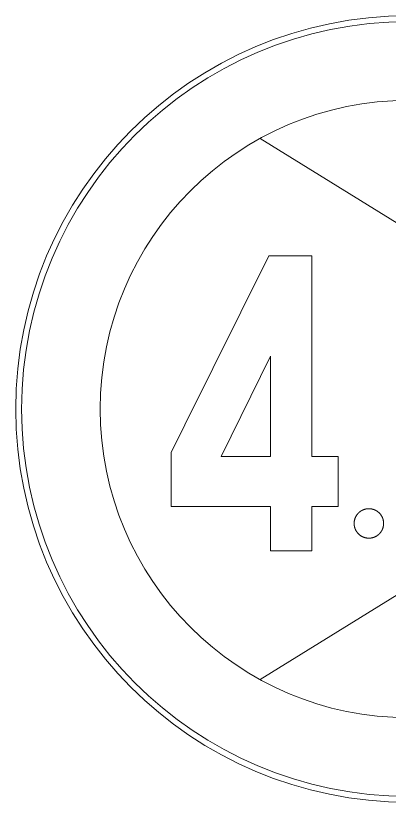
# Model space of a CAD drawing. Header units: millimetres. Extents: x 1182829 to 1183704, y -71582 to -71209.
# Drawn here: x 1182845.084 to 1182846.51, y -71526.76 to -71523.76 of the extents above; entities that cross this region are included whole.
import ezdxf

# ---------------------------------------------------------------- set-up
doc = ezdxf.new("R2010")
doc.units = ezdxf.units.MM
doc.layers.get('0').update_dxf_attribs({"lineweight": 9})

msp = doc.modelspace()

# ---------------------------------------------------------------- linework, layer by layer
for points in [[(1182846.017, -71524.2277), (1182846.5842, -71524.5774)], [(1182846.3156, -71525.6313), (1182846.3156, -71525.4413), (1182846.2143, -71525.4413), (1182846.2143, -71524.9693), (1182846.2143, -71524.6755), (1182846.05, -71524.6755), (1182845.7304, -71525.3196), (1182845.6781, -71525.4251), (1182845.6781, -71525.6313), (1182846.0568, -71525.6313), (1182846.0568, -71525.8005), (1182846.2143, -71525.8005), (1182846.2143, -71525.6313), (1182846.3156, -71525.6313)], [(1182845.869, -71525.4413), (1182846.0568, -71525.0581), (1182846.0568, -71525.4413), (1182845.869, -71525.4413)], [(1182846.4886, -71525.6961), (1182846.4886, -71525.6961), (1182846.4886, -71525.6968), (1182846.4886, -71525.6975), (1182846.4886, -71525.6982), (1182846.4885, -71525.6989), (1182846.4885, -71525.6996), (1182846.4884, -71525.7003), (1182846.4884, -71525.701), (1182846.4883, -71525.7016), (1182846.4883, -71525.7023), (1182846.4882, -71525.703), (1182846.4881, -71525.7037), (1182846.488, -71525.7044), (1182846.4879, -71525.7051), (1182846.4878, -71525.7058), (1182846.4876, -71525.7064), (1182846.4875, -71525.7071), (1182846.4874, -71525.7078), (1182846.4872, -71525.7085), (1182846.4871, -71525.7091), (1182846.4869, -71525.7098), (1182846.4867, -71525.7105), (1182846.4866, -71525.7111), (1182846.4864, -71525.7118), (1182846.4862, -71525.7124), (1182846.486, -71525.7131), (1182846.4858, -71525.7138), (1182846.4855, -71525.7144), (1182846.4853, -71525.715), (1182846.4851, -71525.7157), (1182846.4848, -71525.7163), (1182846.4846, -71525.717), (1182846.4843, -71525.7176), (1182846.4841, -71525.7182), (1182846.4838, -71525.7189), (1182846.4835, -71525.7195), (1182846.4832, -71525.7201), (1182846.4829, -71525.7207), (1182846.4826, -71525.7214), (1182846.4823, -71525.722), (1182846.482, -71525.7226), (1182846.4816, -71525.7232), (1182846.4813, -71525.7238), (1182846.481, -71525.7244), (1182846.4806, -71525.725), (1182846.4803, -71525.7256), (1182846.4799, -71525.7261), (1182846.4795, -71525.7267), (1182846.4792, -71525.7273), (1182846.4788, -71525.7279), (1182846.4784, -71525.7284), (1182846.478, -71525.729), (1182846.4776, -71525.7295), (1182846.4772, -71525.7301), (1182846.4767, -71525.7307), (1182846.4763, -71525.7312), (1182846.4759, -71525.7317), (1182846.4754, -71525.7323), (1182846.475, -71525.7328), (1182846.4745, -71525.7333), (1182846.4741, -71525.7338), (1182846.4736, -71525.7344), (1182846.4731, -71525.7349), (1182846.4726, -71525.7354), (1182846.4721, -71525.7359), (1182846.4721, -71525.7359), (1182846.4716, -71525.7363), (1182846.4711, -71525.7368), (1182846.4706, -71525.7373), (1182846.4701, -71525.7378), (1182846.4696, -71525.7382), (1182846.4691, -71525.7387), (1182846.4685, -71525.7392), (1182846.468, -71525.7396), (1182846.4675, -71525.74), (1182846.4669, -71525.7405), (1182846.4664, -71525.7409), (1182846.4658, -71525.7413), (1182846.4653, -71525.7417), (1182846.4647, -71525.7421), (1182846.4641, -71525.7425), (1182846.4636, -71525.7429), (1182846.463, -71525.7433), (1182846.4624, -71525.7436), (1182846.4618, -71525.744), (1182846.4612, -71525.7444), (1182846.4606, -71525.7447), (1182846.46, -71525.745), (1182846.4594, -71525.7454), (1182846.4588, -71525.7457), (1182846.4582, -71525.746), (1182846.4576, -71525.7463), (1182846.457, -71525.7466), (1182846.4564, -71525.7469), (1182846.4558, -71525.7472), (1182846.4551, -71525.7475), (1182846.4545, -71525.7478), (1182846.4539, -71525.7481), (1182846.4532, -71525.7483), (1182846.4526, -71525.7486), (1182846.452, -71525.7488), (1182846.4513, -71525.749), (1182846.4507, -71525.7493), (1182846.45, -71525.7495), (1182846.4494, -71525.7497), (1182846.4487, -71525.7499), (1182846.4481, -71525.7501), (1182846.4474, -71525.7503), (1182846.4467, -71525.7505), (1182846.4461, -71525.7506), (1182846.4454, -71525.7508), (1182846.4447, -71525.751), (1182846.4441, -71525.7511), (1182846.4434, -71525.7512), (1182846.4427, -71525.7514), (1182846.442, -71525.7515), (1182846.4413, -71525.7516), (1182846.4407, -71525.7517), (1182846.44, -71525.7518), (1182846.4393, -71525.7519), (1182846.4386, -71525.752), (1182846.4379, -71525.7521), (1182846.4372, -71525.7521), (1182846.4365, -71525.7522), (1182846.4358, -71525.7522), (1182846.4351, -71525.7523), (1182846.4344, -71525.7523), (1182846.4337, -71525.7523), (1182846.4331, -71525.7523), (1182846.4324, -71525.7523), (1182846.4324, -71525.7523), (1182846.4317, -71525.7523), (1182846.431, -71525.7523), (1182846.4303, -71525.7523), (1182846.4296, -71525.7523), (1182846.4289, -71525.7522), (1182846.4282, -71525.7522), (1182846.4275, -71525.7521), (1182846.4268, -71525.7521), (1182846.4261, -71525.752), (1182846.4254, -71525.7519), (1182846.4247, -71525.7518), (1182846.424, -71525.7517), (1182846.4234, -71525.7516), (1182846.4227, -71525.7515), (1182846.422, -71525.7514), (1182846.4213, -71525.7512), (1182846.4207, -71525.7511), (1182846.42, -71525.751), (1182846.4193, -71525.7508), (1182846.4186, -71525.7506), (1182846.418, -71525.7505), (1182846.4173, -71525.7503), (1182846.4167, -71525.7501), (1182846.416, -71525.7499), (1182846.4153, -71525.7497), (1182846.4147, -71525.7495), (1182846.414, -71525.7493), (1182846.4134, -71525.749), (1182846.4127, -71525.7488), (1182846.4121, -71525.7486), (1182846.4115, -71525.7483), (1182846.4108, -71525.7481), (1182846.4102, -71525.7478), (1182846.4096, -71525.7475), (1182846.4089, -71525.7472), (1182846.4083, -71525.7469), (1182846.4077, -71525.7466), (1182846.4071, -71525.7463), (1182846.4065, -71525.746), (1182846.4059, -71525.7457), (1182846.4053, -71525.7454), (1182846.4047, -71525.745), (1182846.4041, -71525.7447), (1182846.4035, -71525.7444), (1182846.4029, -71525.744), (1182846.4023, -71525.7436), (1182846.4017, -71525.7433), (1182846.4011, -71525.7429), (1182846.4006, -71525.7425), (1182846.4, -71525.7421), (1182846.3994, -71525.7417), (1182846.3989, -71525.7413), (1182846.3983, -71525.7409), (1182846.3978, -71525.7405), (1182846.3972, -71525.74), (1182846.3967, -71525.7396), (1182846.3962, -71525.7392), (1182846.3956, -71525.7387), (1182846.3951, -71525.7382), (1182846.3946, -71525.7378), (1182846.3941, -71525.7373), (1182846.3936, -71525.7368), (1182846.3931, -71525.7363), (1182846.3926, -71525.7359), (1182846.3926, -71525.7359), (1182846.3921, -71525.7354), (1182846.3916, -71525.7349), (1182846.3911, -71525.7344), (1182846.3907, -71525.7338), (1182846.3902, -71525.7333), (1182846.3897, -71525.7328), (1182846.3893, -71525.7323), (1182846.3888, -71525.7317), (1182846.3884, -71525.7312), (1182846.388, -71525.7307), (1182846.3876, -71525.7301), (1182846.3871, -71525.7295), (1182846.3867, -71525.729), (1182846.3863, -71525.7284), (1182846.3859, -71525.7279), (1182846.3856, -71525.7273), (1182846.3852, -71525.7267), (1182846.3848, -71525.7261), (1182846.3844, -71525.7256), (1182846.3841, -71525.725), (1182846.3837, -71525.7244), (1182846.3834, -71525.7238), (1182846.3831, -71525.7232), (1182846.3827, -71525.7226), (1182846.3824, -71525.722), (1182846.3821, -71525.7214), (1182846.3818, -71525.7207), (1182846.3815, -71525.7201), (1182846.3812, -71525.7195), (1182846.3809, -71525.7189), (1182846.3807, -71525.7182), (1182846.3804, -71525.7176), (1182846.3801, -71525.717), (1182846.3799, -71525.7163), (1182846.3796, -71525.7157), (1182846.3794, -71525.715), (1182846.3792, -71525.7144), (1182846.3789, -71525.7138), (1182846.3787, -71525.7131), (1182846.3785, -71525.7124), (1182846.3783, -71525.7118), (1182846.3782, -71525.7111), (1182846.378, -71525.7105), (1182846.3778, -71525.7098), (1182846.3776, -71525.7091), (1182846.3775, -71525.7085), (1182846.3773, -71525.7078), (1182846.3772, -71525.7071), (1182846.3771, -71525.7064), (1182846.3769, -71525.7058), (1182846.3768, -71525.7051), (1182846.3767, -71525.7044), (1182846.3766, -71525.7037), (1182846.3765, -71525.703), (1182846.3765, -71525.7023), (1182846.3764, -71525.7016), (1182846.3763, -71525.701), (1182846.3763, -71525.7003), (1182846.3762, -71525.6996), (1182846.3762, -71525.6989), (1182846.3761, -71525.6982), (1182846.3761, -71525.6975), (1182846.3761, -71525.6968), (1182846.3761, -71525.6961), (1182846.3761, -71525.6961), (1182846.3761, -71525.6954), (1182846.3761, -71525.6947), (1182846.3761, -71525.694), (1182846.3762, -71525.6933), (1182846.3762, -71525.6926), (1182846.3763, -71525.6919), (1182846.3763, -71525.6912), (1182846.3764, -71525.6905), (1182846.3765, -71525.6898), (1182846.3765, -71525.6891), (1182846.3766, -71525.6885), (1182846.3767, -71525.6878), (1182846.3768, -71525.6871), (1182846.3769, -71525.6864), (1182846.3771, -71525.6857), (1182846.3772, -71525.6851), (1182846.3773, -71525.6844), (1182846.3775, -71525.6837), (1182846.3776, -71525.683), (1182846.3778, -71525.6824), (1182846.378, -71525.6817), (1182846.3782, -71525.681), (1182846.3783, -71525.6804), (1182846.3785, -71525.6797), (1182846.3787, -71525.6791), (1182846.3789, -71525.6784), (1182846.3792, -71525.6778), (1182846.3794, -71525.6771), (1182846.3796, -71525.6765), (1182846.3799, -71525.6758), (1182846.3801, -71525.6752), (1182846.3804, -71525.6746), (1182846.3807, -71525.6739), (1182846.3809, -71525.6733), (1182846.3812, -71525.6727), (1182846.3815, -71525.672), (1182846.3818, -71525.6714), (1182846.3821, -71525.6708), (1182846.3824, -71525.6702), (1182846.3827, -71525.6696), (1182846.3831, -71525.669), (1182846.3834, -71525.6684), (1182846.3837, -71525.6678), (1182846.3841, -71525.6672), (1182846.3844, -71525.6666), (1182846.3848, -71525.666), (1182846.3852, -71525.6655), (1182846.3856, -71525.6649), (1182846.3859, -71525.6643), (1182846.3863, -71525.6637), (1182846.3867, -71525.6632), (1182846.3871, -71525.6626), (1182846.3876, -71525.6621), (1182846.388, -71525.6615), (1182846.3884, -71525.661), (1182846.3888, -71525.6604), (1182846.3893, -71525.6599), (1182846.3897, -71525.6594), (1182846.3902, -71525.6588), (1182846.3907, -71525.6583), (1182846.3911, -71525.6578), (1182846.3916, -71525.6573), (1182846.3921, -71525.6568), (1182846.3926, -71525.6563), (1182846.3926, -71525.6563), (1182846.3931, -71525.6558), (1182846.3936, -71525.6553), (1182846.3941, -71525.6549), (1182846.3946, -71525.6544), (1182846.3951, -71525.6539), (1182846.3956, -71525.6535), (1182846.3962, -71525.653), (1182846.3967, -71525.6526), (1182846.3972, -71525.6521), (1182846.3978, -71525.6517), (1182846.3983, -71525.6513), (1182846.3989, -71525.6509), (1182846.3994, -71525.6505), (1182846.4, -71525.6501), (1182846.4006, -71525.6497), (1182846.4011, -71525.6493), (1182846.4017, -71525.6489), (1182846.4023, -71525.6485), (1182846.4029, -71525.6482), (1182846.4035, -71525.6478), (1182846.4041, -71525.6475), (1182846.4047, -71525.6471), (1182846.4053, -71525.6468), (1182846.4059, -71525.6465), (1182846.4065, -71525.6461), (1182846.4071, -71525.6458), (1182846.4077, -71525.6455), (1182846.4083, -71525.6452), (1182846.4089, -71525.6449), (1182846.4096, -71525.6447), (1182846.4102, -71525.6444), (1182846.4108, -71525.6441), (1182846.4115, -71525.6439), (1182846.4121, -71525.6436), (1182846.4127, -71525.6434), (1182846.4134, -71525.6431), (1182846.414, -71525.6429), (1182846.4147, -71525.6427), (1182846.4153, -71525.6425), (1182846.416, -71525.6423), (1182846.4167, -71525.6421), (1182846.4173, -71525.6419), (1182846.418, -71525.6417), (1182846.4186, -71525.6415), (1182846.4193, -71525.6414), (1182846.42, -71525.6412), (1182846.4207, -71525.6411), (1182846.4213, -71525.6409), (1182846.422, -71525.6408), (1182846.4227, -71525.6407), (1182846.4234, -71525.6406), (1182846.424, -71525.6404), (1182846.4247, -71525.6404), (1182846.4254, -71525.6403), (1182846.4261, -71525.6402), (1182846.4268, -71525.6401), (1182846.4275, -71525.64), (1182846.4282, -71525.64), (1182846.4289, -71525.6399), (1182846.4296, -71525.6399), (1182846.4303, -71525.6399), (1182846.431, -71525.6399), (1182846.4317, -71525.6398), (1182846.4324, -71525.6398), (1182846.4324, -71525.6398), (1182846.4331, -71525.6398), (1182846.4337, -71525.6399), (1182846.4344, -71525.6399), (1182846.4351, -71525.6399), (1182846.4358, -71525.6399), (1182846.4365, -71525.64), (1182846.4372, -71525.64), (1182846.4379, -71525.6401), (1182846.4386, -71525.6402), (1182846.4393, -71525.6403), (1182846.44, -71525.6404), (1182846.4407, -71525.6404), (1182846.4413, -71525.6406), (1182846.442, -71525.6407), (1182846.4427, -71525.6408), (1182846.4434, -71525.6409), (1182846.4441, -71525.6411), (1182846.4447, -71525.6412), (1182846.4454, -71525.6414), (1182846.4461, -71525.6415), (1182846.4467, -71525.6417), (1182846.4474, -71525.6419), (1182846.4481, -71525.6421), (1182846.4487, -71525.6423), (1182846.4494, -71525.6425), (1182846.45, -71525.6427), (1182846.4507, -71525.6429), (1182846.4513, -71525.6431), (1182846.452, -71525.6434), (1182846.4526, -71525.6436), (1182846.4532, -71525.6439), (1182846.4539, -71525.6441), (1182846.4545, -71525.6444), (1182846.4551, -71525.6447), (1182846.4558, -71525.6449), (1182846.4564, -71525.6452), (1182846.457, -71525.6455), (1182846.4576, -71525.6458), (1182846.4582, -71525.6461), (1182846.4588, -71525.6465), (1182846.4594, -71525.6468), (1182846.46, -71525.6471), (1182846.4606, -71525.6475), (1182846.4612, -71525.6478), (1182846.4618, -71525.6482), (1182846.4624, -71525.6485), (1182846.463, -71525.6489), (1182846.4636, -71525.6493), (1182846.4641, -71525.6497), (1182846.4647, -71525.6501), (1182846.4653, -71525.6505), (1182846.4658, -71525.6509), (1182846.4664, -71525.6513), (1182846.4669, -71525.6517), (1182846.4675, -71525.6521), (1182846.468, -71525.6526), (1182846.4685, -71525.653), (1182846.4691, -71525.6535), (1182846.4696, -71525.6539), (1182846.4701, -71525.6544), (1182846.4706, -71525.6549), (1182846.4711, -71525.6553), (1182846.4716, -71525.6558), (1182846.4721, -71525.6563), (1182846.4721, -71525.6563), (1182846.4726, -71525.6568), (1182846.4731, -71525.6573), (1182846.4736, -71525.6578), (1182846.4741, -71525.6583), (1182846.4745, -71525.6588), (1182846.475, -71525.6594), (1182846.4754, -71525.6599), (1182846.4759, -71525.6604), (1182846.4763, -71525.661), (1182846.4767, -71525.6615), (1182846.4772, -71525.6621), (1182846.4776, -71525.6626), (1182846.478, -71525.6632), (1182846.4784, -71525.6637), (1182846.4788, -71525.6643), (1182846.4792, -71525.6649), (1182846.4795, -71525.6655), (1182846.4799, -71525.666), (1182846.4803, -71525.6666), (1182846.4806, -71525.6672), (1182846.481, -71525.6678), (1182846.4813, -71525.6684), (1182846.4816, -71525.669), (1182846.482, -71525.6696), (1182846.4823, -71525.6702), (1182846.4826, -71525.6708), (1182846.4829, -71525.6714), (1182846.4832, -71525.672), (1182846.4835, -71525.6727), (1182846.4838, -71525.6733), (1182846.4841, -71525.6739), (1182846.4843, -71525.6746), (1182846.4846, -71525.6752), (1182846.4848, -71525.6758), (1182846.4851, -71525.6765), (1182846.4853, -71525.6771), (1182846.4855, -71525.6778), (1182846.4858, -71525.6784), (1182846.486, -71525.6791), (1182846.4862, -71525.6797), (1182846.4864, -71525.6804), (1182846.4866, -71525.681), (1182846.4867, -71525.6817), (1182846.4869, -71525.6824), (1182846.4871, -71525.683), (1182846.4872, -71525.6837), (1182846.4874, -71525.6844), (1182846.4875, -71525.6851), (1182846.4876, -71525.6857), (1182846.4878, -71525.6864), (1182846.4879, -71525.6871), (1182846.488, -71525.6878), (1182846.4881, -71525.6885), (1182846.4882, -71525.6891), (1182846.4883, -71525.6898), (1182846.4883, -71525.6905), (1182846.4884, -71525.6912), (1182846.4884, -71525.6919), (1182846.4885, -71525.6926), (1182846.4885, -71525.6933), (1182846.4886, -71525.694), (1182846.4886, -71525.6947), (1182846.4886, -71525.6954), (1182846.4886, -71525.6961)], [(1182846.017, -71526.2915), (1182846.5842, -71525.9417)]]:
    msp.add_lwpolyline(points)
for radius in [1.5, 1.4775, 1.1775]:
    msp.add_circle((1182846.5842, -71525.2596), radius)

doc.saveas('drawing.dxf')
